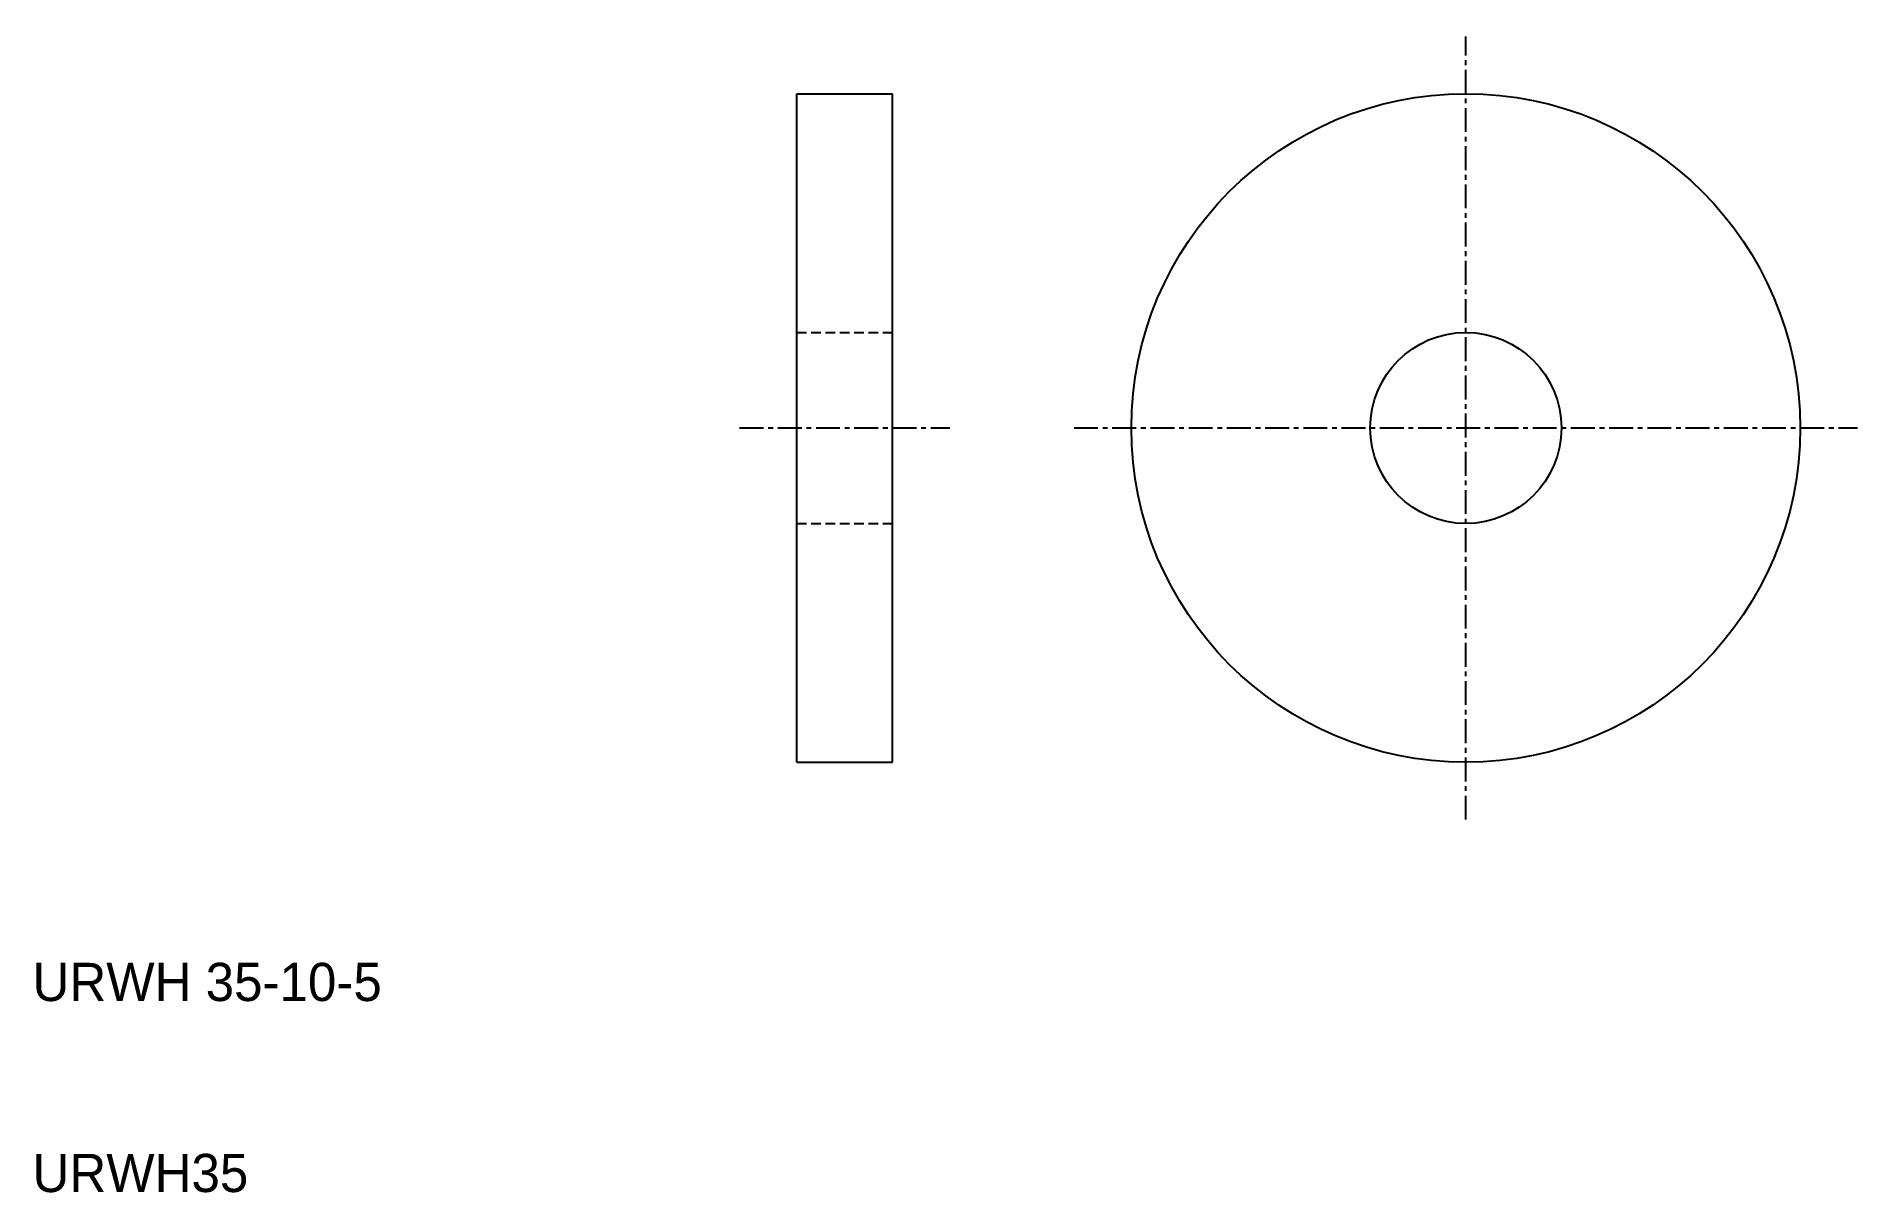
# Model space of a CAD drawing. Extents: x 10.2 to 105.5, y 10 to 70.5.
import ezdxf

# ---------------------------------------------------------------- set-up
doc = ezdxf.new("R2010")
doc.units = 0
doc.linetypes.add('CENTER', pattern=[2, 1.25, -0.25, 0.25, -0.25])
doc.linetypes.add('DASHED', pattern=[0.75, 0.5, -0.25])
doc.layers.get('0').update_dxf_attribs({"linetype": 'CONTINUOUS'})
doc.layers.add('CENTER', color=1, linetype='CENTER')

msp = doc.modelspace()

# ---------------------------------------------------------------- linework, layer by layer
at = {"color": 7, "linetype": 'CONTINUOUS'}
for p, q in [((50, 32.5), (50, 67.5)), ((50, 67.5), (55, 67.5)), ((55, 32.5), (55, 67.5)), ((50, 32.5), (55, 32.5))]:
    msp.add_line(p, q, dxfattribs=at)
at = {"color": 3, "linetype": 'DASHED'}
for p, q in [((50, 55), (55, 55)), ((50, 45), (55, 45))]:
    msp.add_line(p, q, dxfattribs=at)
at = {"color": 7, "linetype": 'CONTINUOUS'}
for radius in [17.5, 5]:
    msp.add_circle((85, 50), radius, dxfattribs=at)
at = {"layer": 'CENTER', "color": 1, "linetype": 'CENTER'}
for p, q in [((85, 29.5), (85, 70.5)), ((47, 50), (58, 50)), ((64.5, 50), (105.5, 50))]:
    msp.add_line(p, q, dxfattribs=at)

# ---------------------------------------------------------------- texts
at = {"color": 7, "linetype": 'CONTINUOUS'}
for s, p in [('URWH 35-10-5', (10, 20)), ('URWH35', (10, 10))]:
    msp.add_text(s, height=2, dxfattribs=at).set_placement(p)

doc.saveas('drawing.dxf')
